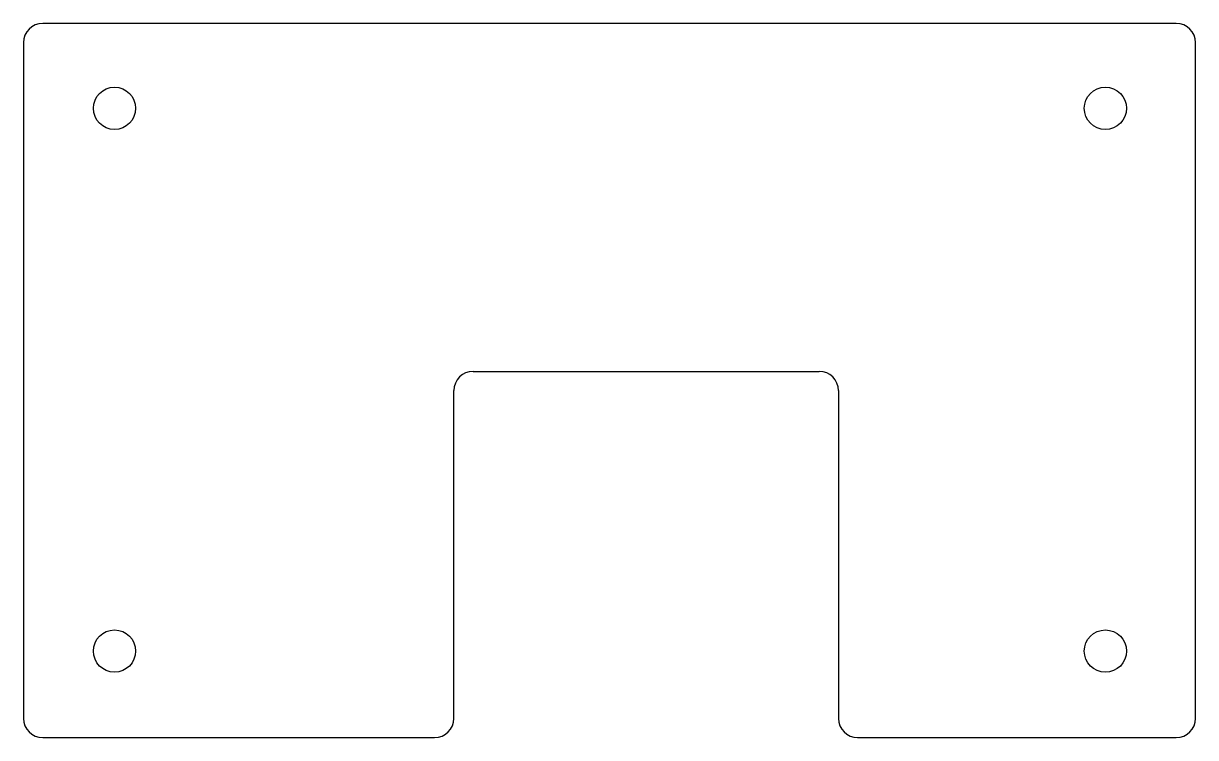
# Model space of a CAD drawing. Header units: millimetres. Extents: x 2.9 to 63.9, y 2.6 to 39.7.
import ezdxf

# ---------------------------------------------------------------- set-up
doc = ezdxf.new("R2010")
doc.units = ezdxf.units.MM

msp = doc.modelspace()

# ---------------------------------------------------------------- linework, layer by layer
at = {"color": 0}
for p, q in [((35.334, 39.732), (3.947, 39.732)), ((62.909, 39.732), (35.334, 39.732)), ((2.947, 38.732), (2.947, 3.582)), ((63.909, 3.582), (63.909, 38.732)), ((26.334, 21.632), (44.334, 21.632)), ((25.334, 3.582), (25.334, 20.632)), ((45.334, 20.632), (45.334, 3.582)), ((3.947, 2.582), (24.334, 2.582)), ((46.334, 2.582), (62.909, 2.582))]:
    msp.add_line(p, q, dxfattribs=at)
for centre in [(7.683, 35.317), (59.22, 35.317), (7.683, 7.082), (59.22, 7.082)]:
    msp.add_circle(centre, 1.1, dxfattribs=at)
for centre, start, end in [((3.947, 38.732), 90, 180), ((62.909, 38.732), 360, 90), ((26.334, 20.632), 90, 180), ((44.334, 20.632), 360, 90), ((3.947, 3.582), 180, 270), ((24.334, 3.582), 270, 0), ((46.334, 3.582), 180, 270), ((62.909, 3.582), 270, 360)]:
    msp.add_arc(centre, 1, start, end, dxfattribs=at)

doc.saveas('drawing.dxf')
